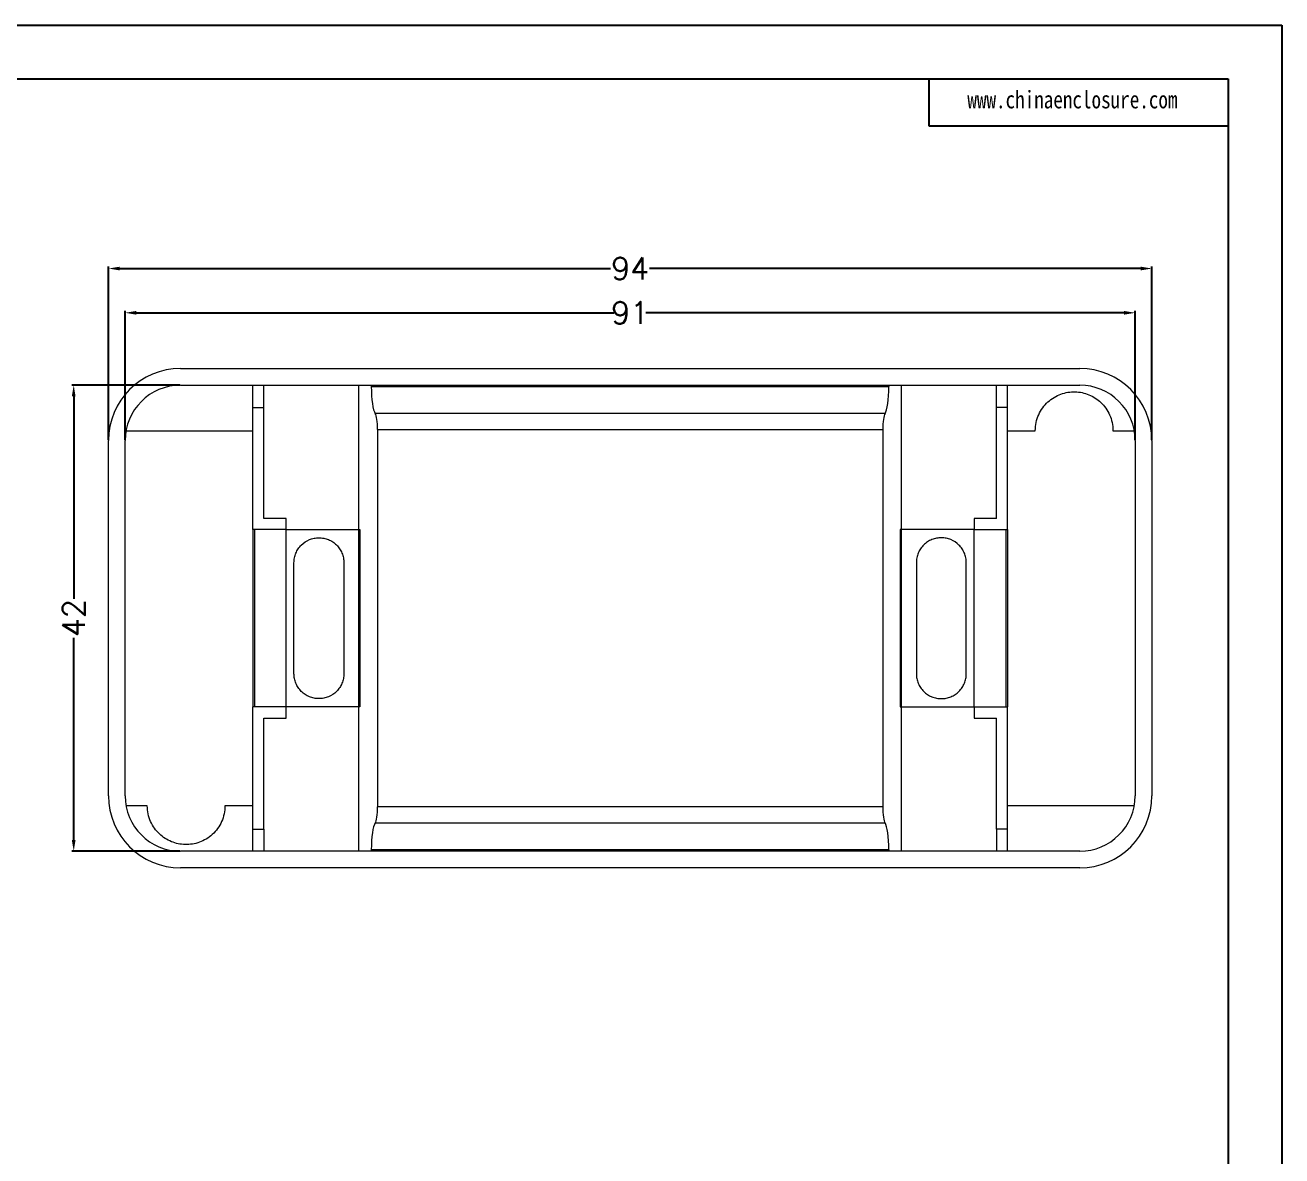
# Model space of a CAD drawing. Header units: inches. Extents: x 3010 to 3809, y 1126 to 1333.
# Drawn here: x 3184.9 to 3298.2, y 1230.7 to 1332.6 of the extents above; entities that cross this region are included whole.
import ezdxf

# ---------------------------------------------------------------- set-up
doc = ezdxf.new("R2010")
doc.units = ezdxf.units.IN
doc.header["$LTSCALE"] = 15
doc.layers.add('文字', color=81, linetype='Continuous')
doc.styles.get("Standard").update_dxf_attribs({"font": 'txt', "bigfont": 'gbcbig.shx'})
doc.styles.add('宋体', font='', dxfattribs={"width": 0.8, "height": 3.5})
doc.styles.get('宋体').set_extended_font_data('SimSun')
doc.dimstyles.new('2.5', dxfattribs={"dimtxt": 2, "dimasz": 1, "dimexe": 0.18, "dimexo": 0.0625, "dimgap": 0.09, "dimtad": 0, "dimdsep": 46, "dimtxsty": 'Standard', "dimcen": 1, "dimclrd": 3, "dimclre": 3, "dimadec": 0, "dimazin": 2, "dimtfac": 1, "dimtofl": 0, "dimtmove": 0, "dimatfit": 3, "dimfxl": 1, "dimtolj": 1, "dimtzin": 0, "dimarcsym": 0})

# ---------------------------------------------------------------- blocks, each defined once
blk = doc.blocks.new('*D326')
at = {"color": 3, "lineweight": -2}
for p, q in [((3193.95, 1295.18), (3193.95, 1306.82)), ((3194.95, 1306.64), (3238.02, 1306.64)), ((3283.95, 1306.64), (3240.87, 1306.64)), ((3284.95, 1295.18), (3284.95, 1306.82))]:
    blk.add_line(p, q, dxfattribs=at)
at = {"color": 3}
for points in [[(3194.95, 1306.8), (3194.95, 1306.47), (3193.95, 1306.64)], [(3283.95, 1306.8), (3283.95, 1306.47), (3284.95, 1306.64)]]:
    blk.add_solid(points, dxfattribs=at)
at = {"layer": 'Defpoints', "color": 0}
for p in [(3193.95, 1306.64), (3193.95, 1295.12), (3284.95, 1295.12)]:
    blk.add_point(p, dxfattribs=at)
at = {"color": 0, "insert": (3239.45, 1306.64), "char_height": 2, "attachment_point": 5}
blk.add_mtext('\\A1;91', dxfattribs=at)
blk = doc.blocks.new('*D327')
at = {"color": 3, "lineweight": -2}
for p, q in [((3198.88, 1300.12), (3189.14, 1300.12)), ((3189.32, 1299.12), (3189.32, 1280.87)), ((3189.32, 1259.12), (3189.32, 1277.36)), ((3198.88, 1258.12), (3189.14, 1258.12))]:
    blk.add_line(p, q, dxfattribs=at)
at = {"color": 3}
for points in [[(3189.15, 1299.12), (3189.48, 1299.12), (3189.32, 1300.12)], [(3189.15, 1259.12), (3189.48, 1259.12), (3189.32, 1258.12)]]:
    blk.add_solid(points, dxfattribs=at)
at = {"layer": 'Defpoints', "color": 0}
for p in [(3198.95, 1300.12), (3189.32, 1258.12), (3198.95, 1258.12)]:
    blk.add_point(p, dxfattribs=at)
at = {"color": 0, "insert": (3189.32, 1279.12), "char_height": 2, "attachment_point": 5, "rotation": 90}
blk.add_mtext('\\A1;42', dxfattribs=at)
blk = doc.blocks.new('*D328')
at = {"color": 3, "lineweight": -2}
for p, q in [((3192.45, 1295.18), (3192.45, 1310.81)), ((3193.45, 1310.63), (3237.69, 1310.63)), ((3285.45, 1310.63), (3241.2, 1310.63)), ((3286.45, 1295.18), (3286.45, 1310.81))]:
    blk.add_line(p, q, dxfattribs=at)
at = {"color": 3}
for points in [[(3193.45, 1310.79), (3193.45, 1310.46), (3192.45, 1310.63)], [(3285.45, 1310.79), (3285.45, 1310.46), (3286.45, 1310.63)]]:
    blk.add_solid(points, dxfattribs=at)
at = {"layer": 'Defpoints', "color": 0}
for p in [(3286.45, 1310.63), (3192.45, 1295.12), (3286.45, 1295.12)]:
    blk.add_point(p, dxfattribs=at)
at = {"color": 0, "insert": (3239.45, 1310.63), "char_height": 2, "attachment_point": 5}
blk.add_mtext('\\A1;94', dxfattribs=at)

msp = doc.modelspace()

# ---------------------------------------------------------------- linework, layer by layer
for p, q in [((3009.94, 1332.56), (3298.162, 1332.56)), ((3298.162, 1332.56), (3298.162, 1128.767)), ((3017.398, 1327.708), (3293.31, 1327.708)), ((3266.353, 1327.708), (3266.353, 1323.496)), ((3293.31, 1327.708), (3293.31, 1133.619)), ((3266.353, 1323.496), (3293.31, 1323.496))]:
    msp.add_line(p, q)
at = {"color": 7, "linetype": 'Continuous', "lineweight": 15}
for p, q in [((3198.947, 1301.615), (3279.947, 1301.615)), ((3198.947, 1300.115), (3279.947, 1300.115)), ((3205.447, 1298.115), (3205.447, 1300.115)), ((3206.447, 1298.115), (3206.447, 1300.115)), ((3215.012, 1287.115), (3215.012, 1300.115)), ((3216.129, 1300.115), (3216.129, 1299.988)), ((3216.129, 1299.988), (3262.764, 1299.988)), ((3262.764, 1300.115), (3262.764, 1299.988)), ((3263.881, 1287.115), (3263.881, 1300.115)), ((3272.447, 1298.115), (3272.447, 1300.115)), ((3273.447, 1298.115), (3273.447, 1300.115)), ((3205.447, 1298.115), (3206.447, 1298.115)), ((3205.447, 1287.115), (3205.447, 1298.115)), ((3206.447, 1288.115), (3206.447, 1298.115)), ((3262.413, 1297.568), (3216.48, 1297.568)), ((3273.447, 1298.115), (3272.447, 1298.115)), ((3272.447, 1288.115), (3272.447, 1298.115)), ((3273.447, 1287.115), (3273.447, 1298.115)), ((3194.028, 1296.015), (3205.447, 1296.015)), ((3216.691, 1296.115), (3216.691, 1262.115)), ((3216.691, 1296.115), (3262.202, 1296.115)), ((3262.202, 1296.115), (3262.202, 1262.115)), ((3273.447, 1296.015), (3275.947, 1296.015)), ((3282.947, 1296.015), (3284.865, 1296.015)), ((3192.447, 1263.115), (3192.447, 1295.115)), ((3193.947, 1263.115), (3193.947, 1295.115)), ((3284.947, 1295.115), (3284.947, 1263.115)), ((3286.447, 1295.115), (3286.447, 1263.115)), ((3208.447, 1288.115), (3206.447, 1288.115)), ((3208.447, 1287.115), (3208.447, 1288.115)), ((3270.447, 1288.115), (3270.447, 1287.115)), ((3272.447, 1288.115), (3270.447, 1288.115)), ((3208.447, 1287.115), (3205.447, 1287.115)), ((3205.447, 1287.115), (3205.447, 1271.115)), ((3205.609, 1287.115), (3205.609, 1271.115)), ((3208.447, 1271.115), (3208.447, 1287.115)), ((3208.447, 1287.115), (3215.012, 1287.115)), ((3214.997, 1271.115), (3214.997, 1287.115)), ((3215.012, 1287.115), (3215.107, 1287.115)), ((3215.107, 1287.115), (3215.107, 1271.115)), ((3263.786, 1287.115), (3263.786, 1271.115)), ((3263.881, 1287.115), (3263.786, 1287.115)), ((3270.447, 1287.115), (3263.881, 1287.115)), ((3263.896, 1271.115), (3263.896, 1287.115)), ((3270.447, 1287.115), (3273.447, 1287.115)), ((3270.447, 1271.115), (3270.447, 1287.115)), ((3273.284, 1287.115), (3273.284, 1271.115)), ((3273.447, 1287.115), (3273.447, 1271.115)), ((3209.161, 1274.115), (3209.161, 1284.115)), ((3213.661, 1284.115), (3213.661, 1274.115)), ((3265.232, 1284.115), (3265.232, 1274.115)), ((3269.732, 1274.115), (3269.732, 1284.115)), ((3208.447, 1271.115), (3205.447, 1271.115)), ((3205.447, 1260.115), (3205.447, 1271.115)), ((3208.447, 1270.115), (3208.447, 1271.115)), ((3215.012, 1271.115), (3208.447, 1271.115)), ((3215.012, 1258.115), (3215.012, 1271.115)), ((3215.107, 1271.115), (3215.012, 1271.115)), ((3263.786, 1271.115), (3263.881, 1271.115)), ((3263.881, 1258.115), (3263.881, 1271.115)), ((3263.881, 1271.115), (3270.447, 1271.115)), ((3270.447, 1271.115), (3270.447, 1270.115)), ((3270.447, 1271.115), (3273.447, 1271.115)), ((3273.447, 1260.115), (3273.447, 1271.115)), ((3206.447, 1270.115), (3208.447, 1270.115)), ((3206.447, 1260.115), (3206.447, 1270.115)), ((3270.447, 1270.115), (3272.447, 1270.115)), ((3272.447, 1260.115), (3272.447, 1270.115)), ((3195.947, 1262.215), (3194.028, 1262.215)), ((3205.447, 1262.215), (3202.947, 1262.215)), ((3262.202, 1262.115), (3216.691, 1262.115)), ((3284.865, 1262.215), (3273.447, 1262.215)), ((3216.48, 1260.663), (3262.413, 1260.663)), ((3205.447, 1260.115), (3206.447, 1260.115)), ((3205.447, 1258.115), (3205.447, 1260.115)), ((3206.447, 1260.115), (3206.447, 1258.115)), ((3273.447, 1260.115), (3272.447, 1260.115)), ((3272.447, 1260.115), (3272.447, 1258.115)), ((3273.447, 1258.115), (3273.447, 1260.115)), ((3279.947, 1258.115), (3198.947, 1258.115)), ((3216.129, 1258.242), (3216.129, 1258.115)), ((3262.764, 1258.242), (3216.129, 1258.242)), ((3262.764, 1258.242), (3262.764, 1258.115)), ((3279.947, 1256.615), (3198.947, 1256.615))]:
    msp.add_line(p, q, dxfattribs=at)
for centre, radius, start, end in [((3198.947, 1295.115), 6.5, 90, 180), ((3279.947, 1295.115), 6.5, 0, 90), ((3198.947, 1295.115), 5, 90, 180), ((3279.947, 1295.115), 5, 0, 90), ((3198.947, 1263.115), 6.5, 180, 270), ((3198.947, 1263.115), 5, 180, 270), ((3279.947, 1263.115), 5, 270, 0), ((3279.947, 1263.115), 6.5, 270, 0)]:
    msp.add_arc(centre, radius, start, end, dxfattribs=at)
for centre, major_axis, start_param, end_param in [((3216.598, 1299.988), (0, 2.5), 1.5707963, 2.8889124), ((3262.295, 1299.988), (0, 2.5), 3.3942729, 4.712389), ((3216.41, 1296.115), (0, 1.5), 4.712389, 6.0305051), ((3262.483, 1296.115), (0, 1.5), 0.2526803, 1.5707963), ((3216.41, 1262.115), (0, 1.5), 3.3942729, 4.712389), ((3262.483, 1262.115), (0, 1.5), 1.5707963, 2.8889124), ((3216.598, 1258.242), (0, 2.5), 0.2526803, 1.5707963), ((3262.295, 1258.242), (0, 2.5), 4.712389, 6.0305051)]:
    msp.add_ellipse(centre, major_axis=major_axis, ratio=0.1875, start_param=start_param, end_param=end_param, dxfattribs=at)
for points, knots in [([(3275.947, 1296.015), (3275.947, 1296.265), (3275.973, 1296.51), (3276.076, 1296.989), (3276.154, 1297.227), (3276.352, 1297.669), (3276.473, 1297.878), (3276.757, 1298.268), (3276.915, 1298.443), (3277.259, 1298.757), (3277.447, 1298.897), (3277.837, 1299.132), (3278.04, 1299.228), (3278.459, 1299.381), (3278.674, 1299.436), (3279.102, 1299.505), (3279.317, 1299.52), (3279.964, 1299.504), (3280.379, 1299.416), (3281.174, 1299.09), (3281.534, 1298.86), (3282.018, 1298.4), (3282.166, 1298.23), (3282.43, 1297.86), (3282.547, 1297.656), (3282.741, 1297.222), (3282.816, 1296.994), (3282.92, 1296.514), (3282.947, 1296.265), (3282.947, 1296.015)], [0, 0, 0, 0, 0.0625, 0.0625, 0.125, 0.125, 0.1875, 0.1875, 0.25, 0.25, 0.3125, 0.3125, 0.375, 0.375, 0.4375, 0.4375, 0.5, 0.5, 0.625, 0.625, 0.75, 0.75, 0.8125, 0.8125, 0.875, 0.875, 0.9375, 0.9375, 1, 1, 1, 1]), ([(3209.161, 1284.115), (3209.161, 1284.265), (3209.176, 1284.412), (3209.234, 1284.7), (3209.277, 1284.844), (3209.391, 1285.117), (3209.46, 1285.246), (3209.624, 1285.49), (3209.719, 1285.605), (3210.029, 1285.915), (3210.279, 1286.081), (3210.682, 1286.249), (3210.824, 1286.292), (3211.111, 1286.35), (3211.257, 1286.365), (3211.549, 1286.366), (3211.697, 1286.352), (3211.985, 1286.296), (3212.125, 1286.254), (3212.398, 1286.143), (3212.53, 1286.073), (3212.775, 1285.911), (3212.889, 1285.818), (3213.101, 1285.608), (3213.195, 1285.494), (3213.36, 1285.25), (3213.431, 1285.118), (3213.545, 1284.845), (3213.588, 1284.704), (3213.646, 1284.414), (3213.661, 1284.265), (3213.661, 1284.115)], [0, 0, 0, 0, 0.0625, 0.0625, 0.125, 0.125, 0.1875, 0.1875, 0.25, 0.25, 0.375, 0.375, 0.4375, 0.4375, 0.5, 0.5, 0.5625, 0.5625, 0.625, 0.625, 0.6875, 0.6875, 0.75, 0.75, 0.8125, 0.8125, 0.875, 0.875, 0.9375, 0.9375, 1, 1, 1, 1]), ([(3269.732, 1284.115), (3269.732, 1284.265), (3269.717, 1284.412), (3269.659, 1284.7), (3269.616, 1284.844), (3269.502, 1285.117), (3269.433, 1285.246), (3269.269, 1285.49), (3269.174, 1285.605), (3268.864, 1285.915), (3268.614, 1286.081), (3268.211, 1286.249), (3268.069, 1286.292), (3267.782, 1286.35), (3267.636, 1286.365), (3267.344, 1286.366), (3267.196, 1286.352), (3266.908, 1286.296), (3266.768, 1286.254), (3266.495, 1286.143), (3266.363, 1286.073), (3266.118, 1285.911), (3266.004, 1285.818), (3265.792, 1285.608), (3265.698, 1285.494), (3265.533, 1285.25), (3265.462, 1285.118), (3265.348, 1284.845), (3265.305, 1284.704), (3265.247, 1284.414), (3265.232, 1284.265), (3265.232, 1284.115)], [0, 0, 0, 0, 0.0625, 0.0625, 0.125, 0.125, 0.1875, 0.1875, 0.25, 0.25, 0.375, 0.375, 0.4375, 0.4375, 0.5, 0.5, 0.5625, 0.5625, 0.625, 0.625, 0.6875, 0.6875, 0.75, 0.75, 0.8125, 0.8125, 0.875, 0.875, 0.9375, 0.9375, 1, 1, 1, 1]), ([(3213.661, 1274.115), (3213.661, 1273.966), (3213.646, 1273.819), (3213.589, 1273.53), (3213.545, 1273.386), (3213.431, 1273.113), (3213.361, 1272.983), (3213.197, 1272.738), (3213.101, 1272.622), (3212.787, 1272.311), (3212.535, 1272.144), (3212.128, 1271.978), (3211.986, 1271.935), (3211.697, 1271.879), (3211.551, 1271.865), (3211.259, 1271.866), (3211.111, 1271.881), (3210.824, 1271.938), (3210.685, 1271.981), (3210.414, 1272.093), (3210.284, 1272.163), (3210.041, 1272.325), (3209.928, 1272.417), (3209.718, 1272.626), (3209.625, 1272.739), (3209.462, 1272.982), (3209.391, 1273.113), (3209.277, 1273.387), (3209.234, 1273.527), (3209.176, 1273.816), (3209.161, 1273.966), (3209.161, 1274.115)], [0, 0, 0, 0, 0.0625, 0.0625, 0.125, 0.125, 0.1875, 0.1875, 0.25, 0.25, 0.375, 0.375, 0.4375, 0.4375, 0.5, 0.5, 0.5625, 0.5625, 0.625, 0.625, 0.6875, 0.6875, 0.75, 0.75, 0.8125, 0.8125, 0.875, 0.875, 0.9375, 0.9375, 1, 1, 1, 1]), ([(3265.232, 1274.115), (3265.232, 1273.966), (3265.247, 1273.819), (3265.304, 1273.53), (3265.348, 1273.386), (3265.462, 1273.113), (3265.532, 1272.983), (3265.696, 1272.738), (3265.792, 1272.622), (3266.106, 1272.311), (3266.358, 1272.144), (3266.765, 1271.978), (3266.907, 1271.935), (3267.196, 1271.879), (3267.342, 1271.865), (3267.634, 1271.866), (3267.782, 1271.881), (3268.069, 1271.938), (3268.208, 1271.981), (3268.479, 1272.093), (3268.609, 1272.163), (3268.852, 1272.325), (3268.965, 1272.417), (3269.175, 1272.626), (3269.268, 1272.739), (3269.431, 1272.982), (3269.502, 1273.113), (3269.616, 1273.387), (3269.659, 1273.527), (3269.717, 1273.816), (3269.732, 1273.966), (3269.732, 1274.115)], [0, 0, 0, 0, 0.0625, 0.0625, 0.125, 0.125, 0.1875, 0.1875, 0.25, 0.25, 0.375, 0.375, 0.4375, 0.4375, 0.5, 0.5, 0.5625, 0.5625, 0.625, 0.625, 0.6875, 0.6875, 0.75, 0.75, 0.8125, 0.8125, 0.875, 0.875, 0.9375, 0.9375, 1, 1, 1, 1]), ([(3202.947, 1262.215), (3202.947, 1261.966), (3202.92, 1261.721), (3202.817, 1261.241), (3202.739, 1261.004), (3202.541, 1260.561), (3202.42, 1260.353), (3202.136, 1259.963), (3201.978, 1259.788), (3201.634, 1259.473), (3201.446, 1259.334), (3201.056, 1259.099), (3200.853, 1259.003), (3200.434, 1258.85), (3200.219, 1258.795), (3199.791, 1258.726), (3199.576, 1258.711), (3198.929, 1258.727), (3198.514, 1258.815), (3197.719, 1259.141), (3197.359, 1259.371), (3196.875, 1259.83), (3196.727, 1260), (3196.463, 1260.371), (3196.346, 1260.575), (3196.152, 1261.009), (3196.077, 1261.237), (3195.973, 1261.717), (3195.947, 1261.965), (3195.947, 1262.215)], [0, 0, 0, 0, 0.0625, 0.0625, 0.125, 0.125, 0.1875, 0.1875, 0.25, 0.25, 0.3125, 0.3125, 0.375, 0.375, 0.4375, 0.4375, 0.5, 0.5, 0.625, 0.625, 0.75, 0.75, 0.8125, 0.8125, 0.875, 0.875, 0.9375, 0.9375, 1, 1, 1, 1])]:
    msp.add_open_spline(points, degree=3, knots=knots, dxfattribs=at)

# ---------------------------------------------------------------- texts
at = {"layer": '文字', "color": 0, "insert": (3269.826, 1326.641), "char_height": 1.58147, "width": 27.78483, "attachment_point": 1, "style": '宋体'}
msp.add_mtext('www.chinaenclosure.com', dxfattribs=at)

# ---------------------------------------------------------------- dimensions: what is measured, and where the dimension line sits
for base, p1, p2, picture, middle in [((3286.447, 1310.628), (3192.447, 1295.115), (3286.447, 1295.115), '*D328', (3239.447, 1310.628)), ((3193.947, 1306.638), (3284.947, 1295.115), (3193.947, 1295.115), '*D326', (3239.447, 1306.638))]:
    dim = msp.add_linear_dim(base=base, p1=p1, p2=p2, dimstyle='2.5')
    dim.commit()
    dim.dimension.update_dxf_attribs({"geometry": picture, "text_midpoint": middle})
dim = msp.add_linear_dim(base=(3189.316, 1258.115), p1=(3198.947, 1300.115), p2=(3198.947, 1258.115), angle=90, dimstyle='2.5')
dim.commit()
dim.dimension.update_dxf_attribs({"geometry": '*D327', "text_midpoint": (3189.316, 1279.115)})

doc.saveas('drawing.dxf')
